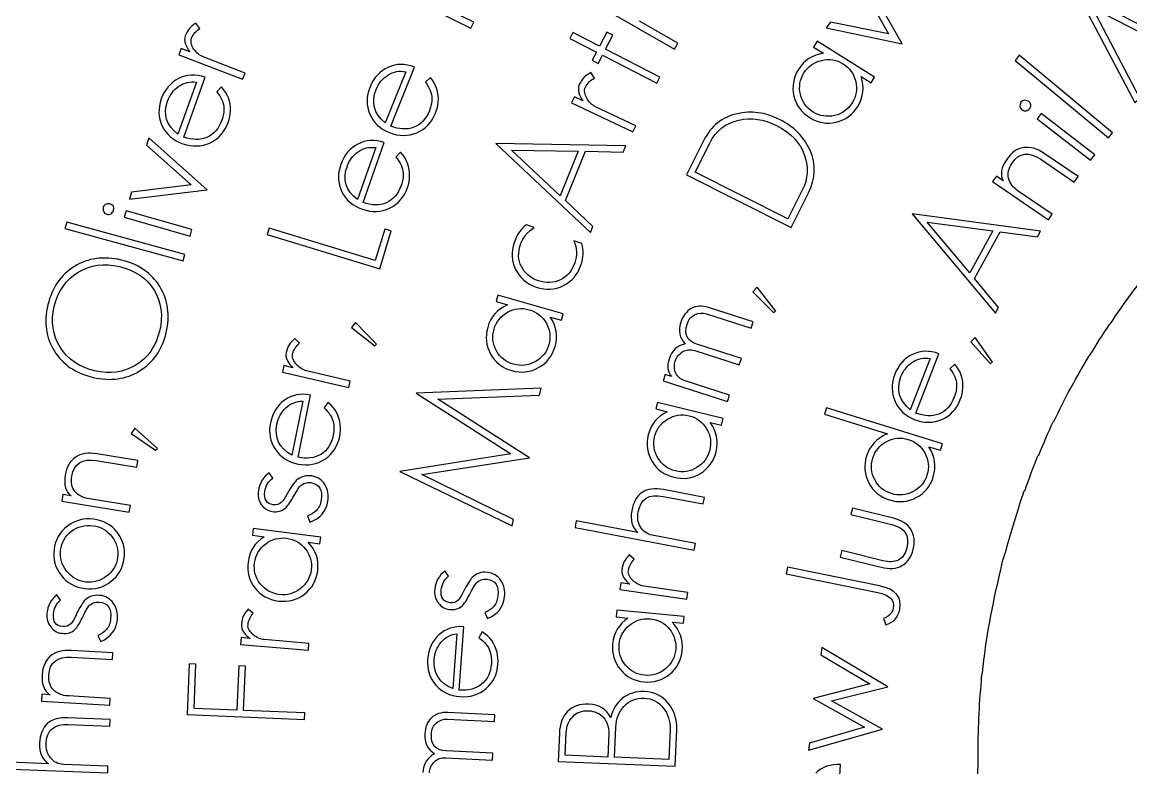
# Model space of a CAD drawing. Extents: x 17 to 567, y 64 to 412.
# Drawn here: x 261 to 353.6, y 249.4 to 311.6 of the extents above; entities that cross this region are included whole.
import ezdxf

# ---------------------------------------------------------------- set-up
doc = ezdxf.new("R2010")
doc.units = 0
doc.layers.add('Names', color=7, linetype='CONTINUOUS')

msp = doc.modelspace()

# ---------------------------------------------------------------- linework, layer by layer
at = {"layer": 'Names', "color": 7}
for points in [[(301.183266, 316.620162), (294.306442, 314.32633), (292.192823, 320.596622), (291.837844, 319.884965), (293.796043, 314.043091), (289.886051, 315.97187), (289.635269, 315.469107), (298.442182, 311.124671), (298.692937, 311.627415), (294.511617, 313.690081), (294.474194, 313.800313), (300.834411, 315.920768), (301.183266, 316.620162)], [(362.630551, 312.77852), (353.999179, 318.570913), (357.364566, 309.84926), (349.059218, 314.111941), (353.892979, 304.924492), (354.310357, 305.299655), (350.367007, 312.820823), (358.426427, 308.668003), (355.162556, 317.112885), (362.202589, 312.393837), (362.630551, 312.77852)], [(311.477067, 312.320623), (306.926714, 314.929256), (306.645818, 314.442809), (315.460719, 309.38938), (315.741671, 309.875797), (312.537122, 311.712902)], [(331.270017, 315.48204), (330.898782, 314.973371), (333.318443, 310.647514), (328.468934, 311.644272), (328.1137, 311.157535), (334.454698, 309.834745), (331.270017, 315.48204)], [(275.815425, 311.096743), (275.488129, 311.546122)], [(310.287077, 310.537172), (309.786669, 310.794785), (309.18102, 309.626812), (306.970994, 310.764474), (306.712451, 310.265865), (308.922448, 309.128233), (308.569162, 308.446978), (309.069599, 308.189365), (309.422856, 308.87062), (313.965138, 306.532393), (314.223682, 307.030982), (309.681428, 309.3692), (310.287077, 310.537172)], [(274.979929, 309.155962), (274.257894, 309.433535), (274.052721, 308.910391), (279.377668, 306.863291), (279.58284, 307.386435), (276.075778, 308.734692)], [(332.160993, 307.052274), (327.3552, 310.033017), (327.059177, 309.55575), (327.896926, 309.036139)], [(352.03861, 302.391766), (344.241402, 308.862862), (343.891531, 308.441292), (351.68871, 301.970196), (352.03861, 302.391766)], [(292.998624, 307.492644), (291.278395, 303.236148)], [(291.745952, 302.961245), (293.733079, 307.877807)], [(292.998624, 307.492644), (292.998624, 307.492644)], [(308.756812, 306.946586), (308.463837, 307.418178)], [(329.52563, 308.15477), (329.52563, 308.15477)], [(275.523136, 306.618911), (273.98146, 302.292805)], [(274.462644, 302.038056), (276.24348, 307.035116)], [(275.523136, 306.618911), (275.523136, 306.618911)], [(295.058705, 307.008567), (294.651571, 306.625436)], [(331.038623, 307.08753), (331.86497, 306.575007), (332.160993, 307.052274)], [(277.611575, 306.223218), (277.219667, 305.823039)], [(307.788564, 305.070351), (307.093056, 305.398636), (306.851868, 304.891468), (311.981314, 302.470296), (312.222501, 302.977464), (308.844132, 304.572082)], [(345.020815, 305.038018), (345.020674, 305.038118)], [(350.54794, 300.546032), (346.071585, 304.0019), (345.728375, 303.557336), (350.20473, 300.101488), (350.54794, 300.546032)], [(323.973924, 302.999737), (323.973896, 302.999737)], [(324.22592, 303.501149), (324.225948, 303.501149)], [(271.548025, 301.972138), (271.357923, 301.371224), (275.075148, 298.050825), (270.112631, 297.438429), (269.930513, 296.863432), (276.425595, 297.645711), (271.548025, 301.972138)], [(290.494268, 301.155444), (288.976364, 296.823452)], [(289.456368, 296.571064), (291.209758, 301.574382)], [(290.494268, 301.155444), (290.494268, 301.155444)], [(311.387575, 301.305127), (300.52439, 301.488384), (308.425398, 294.065146), (308.63286, 294.572454), (306.339946, 296.730677), (308.026054, 300.851824), (311.174836, 300.785656), (311.387575, 301.305127)], [(307.416002, 300.84822), (305.901175, 297.145761), (301.847984, 300.950755), (307.416002, 300.84822)], [(317.908884, 301.7876), (316.445223, 298.875757), (325.180424, 294.484904), (326.644085, 297.396777)], [(326.142717, 297.648814), (324.925041, 295.226431), (317.180383, 299.119385), (318.398003, 301.541768)], [(292.574811, 300.767718), (292.186191, 300.366028)], [(346.037069, 300.180999), (348.831352, 298.275184), (349.147779, 298.739167)], [(349.147779, 298.739167), (346.308313, 300.675824)], [(342.896303, 298.394956), (342.330814, 298.78064), (342.014612, 298.317016), (346.686547, 295.130533), (347.002749, 295.594157), (344.163255, 297.530834)], [(268.288358, 296.463504), (268.288378, 296.463554)], [(275.147419, 294.31416), (269.660029, 295.885454), (269.502337, 295.345973), (274.989719, 293.774649), (275.147419, 294.31416)], [(346.023523, 294.190664), (335.295155, 295.632936), (342.249196, 287.343514), (342.513666, 287.823293), (340.496031, 290.232863), (342.64442, 294.130352), (345.752618, 293.699182), (346.023523, 294.190664)], [(274.553855, 292.248131), (264.687612, 294.944173), (264.540413, 294.416104), (274.406654, 291.720062), (274.553855, 292.248131)], [(303.074832, 293.938607), (303.393941, 294.235289), (303.730124, 294.497487), (303.092358, 294.713377)], [(342.040238, 294.19767), (340.110092, 290.696136), (336.542352, 294.945493), (342.040238, 294.19767)], [(291.800816, 294.199112), (291.261151, 294.3632), (290.452274, 291.731263), (281.590417, 294.424863), (281.429305, 293.900968), (290.830818, 291.0433), (291.800816, 294.199112)], [(307.711884, 293.149311), (307.048323, 293.37411)], [(307.711856, 293.149201), (307.711884, 293.149311)], [(269.231993, 291.774327), (269.231993, 291.774327)], [(269.100986, 291.227839), (269.100986, 291.227839)], [(322.357806, 289.500856), (321.996026, 289.125182), (323.725484, 287.388159), (323.903707, 287.511165), (322.357806, 289.500856)], [(306.162851, 287.289749), (300.704617, 288.841032), (300.550128, 288.300951), (301.501584, 288.030545)], [(303.31585, 287.628535), (303.315934, 287.628695)], [(305.069804, 287.01641), (306.008363, 286.749677), (306.162851, 287.289749)], [(318.130146, 287.276355), (321.845884, 286.083377), (322.017672, 286.617813)], [(322.017672, 286.617813), (318.301934, 287.810791)], [(288.808132, 286.560234), (288.488459, 286.146792), (290.410307, 284.612125), (290.574645, 284.75407), (288.808132, 286.560234)], [(284.13202, 284.824072), (283.745178, 285.22352)], [(340.5724, 285.310518), (340.190356, 284.955456), (341.821036, 283.125377), (342.005864, 283.238353), (340.5724, 285.310518)], [(317.146488, 284.212377), (320.862226, 283.019419), (321.033846, 283.554155), (317.31808, 284.747143)], [(336.797735, 283.549661), (335.141457, 279.271643)], [(335.610426, 279.002598), (337.523102, 283.944133)], [(336.797735, 283.549661), (336.797735, 283.549661)], [(283.582731, 282.786501), (282.831907, 282.960859), (282.703665, 282.414351), (288.241063, 281.127888), (288.369304, 281.674376), (284.722344, 282.521651)], [(338.852962, 283.091803), (338.453053, 282.703506)], [(315.200171, 282.047286), (314.665812, 282.218912), (314.494192, 281.684567), (319.878625, 279.955862), (320.050245, 280.490207), (316.334479, 281.683165)], [(304.306901, 281.068668), (293.882262, 280.649069), (301.776186, 275.59575), (292.521979, 274.133828), (301.881455, 269.57125), (301.997392, 270.120481), (294.346545, 273.863642), (303.336367, 275.269057), (295.688738, 280.158919), (304.18817, 280.505543), (304.306901, 281.068668)], [(284.396914, 279.987144), (283.500181, 275.48721)], [(284.01216, 275.303031), (285.046787, 280.501048)], [(284.396914, 279.987144), (284.396914, 279.987144)], [(286.511548, 279.891156), (286.182957, 279.439605)], [(319.507221, 278.535822), (314.017237, 279.892457), (313.882588, 279.34725), (314.839576, 279.110769)], [(316.660474, 278.773555), (316.660474, 278.773555)], [(337.817206, 276.427299), (328.142882, 279.440405), (327.976032, 278.904598), (333.231349, 277.267797)], [(318.428596, 278.223874), (319.372601, 277.990605), (319.507221, 278.535822)], [(270.371847, 277.734934), (270.079817, 277.300851), (272.111292, 275.899621), (272.266478, 276.052297), (270.371847, 277.734934)], [(334.977401, 276.795115), (334.977486, 276.795275)], [(336.682814, 276.19276), (337.650328, 275.891422), (337.817206, 276.427299)], [(267.16195, 275.035038), (270.534311, 274.493095), (270.625203, 275.047341)], [(270.625203, 275.047341), (267.198255, 275.598073)], [(281.894159, 273.552424), (281.606986, 274.014976)], [(285.162018, 273.745862), (285.161934, 273.745792)], [(317.944839, 271.963052), (314.540956, 272.608841)], [(265.052996, 272.086157), (264.370529, 272.19593), (264.279736, 271.642004), (269.918253, 270.735839), (270.009044, 271.289794), (266.582116, 271.840527)], [(314.490354, 272.046787), (317.840078, 271.411268), (317.944839, 271.963052)], [(284.799814, 270.419216), (285.007981, 269.900016)], [(333.732773, 270.219542), (330.304225, 271.071141), (330.172314, 270.539849), (333.600862, 269.688259)], [(266.868348, 269.593753), (266.868348, 269.593753)], [(266.938221, 270.137208), (266.938221, 270.137208)], [(312.385089, 269.031649), (307.246161, 270.006595), (307.141654, 269.455222), (317.096761, 267.566544), (317.201296, 268.117918), (313.582276, 268.804508)], [(333.732773, 270.219482), (333.732773, 270.219542)], [(285.908722, 268.650319), (280.266357, 269.353458), (280.196084, 268.79618), (281.179631, 268.673625)], [(283.037901, 268.552422), (283.037901, 268.552422)], [(284.868225, 268.213973), (285.83842, 268.093021), (285.908722, 268.650319)], [(312.094541, 266.79013), (311.677389, 267.155253)], [(332.851534, 266.67134), (329.422958, 267.52294), (329.287632, 266.978274), (332.716209, 266.126682)], [(296.582479, 265.370841), (296.277256, 265.821411)], [(332.565022, 264.568912), (324.889594, 266.128545), (324.777777, 265.578153), (332.426169, 264.024048)], [(299.833566, 265.696195), (299.833651, 265.696195)], [(311.723222, 264.713311), (310.964411, 264.823764), (310.883639, 264.268416), (316.479851, 263.454326), (316.560652, 264.009691), (312.874914, 264.54584)], [(332.565107, 264.568912), (332.565022, 264.568912)], [(264.174077, 263.374513), (263.855604, 263.817326)], [(267.43697, 263.78077), (267.436829, 263.78077)], [(280.273704, 262.277956), (279.833194, 262.618344)], [(299.608212, 262.357644), (299.836812, 261.847285)], [(316.263076, 262.007158), (310.63311, 262.540242), (310.580165, 261.981109), (311.561536, 261.888216)], [(297.470632, 255.878863), (297.859252, 261.163796)], [(313.41235, 261.82298), (313.41235, 261.82298)], [(315.242025, 261.53973), (316.210103, 261.447938), (316.263076, 262.007158)], [(332.892174, 261.847564), (333.0921, 261.317864)], [(267.294495, 260.437686), (267.537469, 259.933161)], [(280.022086, 260.183195), (279.253894, 260.249365), (279.205241, 259.690232), (284.870539, 259.202552), (284.919194, 259.761657), (281.187937, 260.082874)], [(297.278496, 260.574776), (296.94203, 255.999584)], [(297.278496, 260.574776), (297.278496, 260.574776)], [(299.385115, 260.736492), (299.115, 260.2484)], [(327.743425, 259.43282), (327.663725, 258.807712), (331.758008, 256.381213), (327.019976, 255.16288), (331.313169, 252.780128), (326.725873, 251.445697), (326.649616, 250.847936), (332.824102, 252.61502), (328.568106, 254.965629), (333.274021, 256.146785), (327.743425, 259.43282)], [(268.546312, 258.974742), (265.080905, 259.183556)], [(265.101663, 258.61969), (268.511864, 258.4143), (268.546312, 258.974742)], [(279.618996, 257.871838), (279.055161, 257.895177), (278.900882, 254.201408), (275.323901, 254.349067), (275.478181, 258.042828), (274.914363, 258.066139), (274.737491, 253.824988), (284.559869, 253.419616), (284.583011, 253.966966), (279.465261, 254.1783), (279.618996, 257.871838)], [(312.923343, 255.742892), (312.923343, 255.742892)], [(263.301147, 255.47686), (262.611021, 255.518404), (262.576587, 254.958221), (268.278387, 254.614821), (268.312824, 255.174981), (264.847434, 255.383806)], [(312.901753, 255.195536), (312.901725, 255.195496)], [(296.50103, 253.441793), (300.413138, 253.247804), (300.441162, 253.808317)], [(300.441162, 253.808317), (296.529054, 254.002306)], [(308.255698, 254.145782), (308.255839, 254.145711)], [(268.312753, 253.427258), (264.815963, 253.568073)], [(264.8486, 253.004746), (268.289701, 252.866215), (268.312753, 253.427258)], [(315.0743, 252.601719), (314.974817, 250.084296), (310.44563, 250.26322), (310.545141, 252.780659)], [(305.839029, 252.281478), (305.745021, 249.900581), (315.51403, 249.514735), (315.634568, 252.566201)], [(309.962211, 252.24197), (309.884826, 250.285332), (306.327274, 250.425912), (306.401272, 252.300308)], [(296.340586, 250.227694), (300.252694, 250.033717), (300.280634, 250.594647), (296.368526, 250.788633)], [(340.805657, 250.24564), (340.805657, 250.316814)], [(263.190513, 249.713948), (257.911394, 249.926416), (257.888365, 249.365683), (268.115096, 248.954053), (268.138125, 249.514775), (264.420353, 249.664488)], [(329.014526, 244.363946), (329.314979, 249.654537)]]:
    msp.add_lwpolyline(points, dxfattribs=at)
for points in [[(274.940339, 311.095712), (274.813449, 310.948512), (274.698203, 310.743272), (274.594814, 310.479683)], [(275.488129, 311.546122), (275.249914, 311.392985), (275.067339, 311.242772), (274.940339, 311.095712)], [(275.400163, 310.757247), (275.520206, 310.887099), (275.658718, 311.000385), (275.815425, 311.096743)], [(274.594814, 310.479683), (274.51133, 310.266756), (274.516336, 310.039544), (274.60853, 309.798117)], [(275.094835, 309.846246), (275.054695, 310.008512), (275.063105, 310.162049), (275.119756, 310.306697)], [(275.119756, 310.306697), (275.186625, 310.477171), (275.279959, 310.627224), (275.400163, 310.757247)], [(274.60853, 309.798117), (274.701627, 309.556681), (274.825562, 309.342612), (274.979929, 309.155962)], [(275.300005, 309.385496), (275.203508, 309.530414), (275.13523, 309.683911), (275.094835, 309.846246)], [(275.657211, 308.991094), (275.515716, 309.109084), (275.396565, 309.240648), (275.300005, 309.385496)], [(276.075778, 308.734692), (275.938398, 308.787446), (275.798794, 308.872993), (275.657211, 308.991094)], [(327.896926, 309.036139), (326.974172, 308.89944), (326.274628, 308.446998), (325.798293, 307.679004)], [(326.263847, 307.390239), (326.605533, 307.941162), (327.096882, 308.29172), (327.737837, 308.441953)], [(327.737837, 308.441953), (328.378792, 308.592126), (328.97476, 308.496508), (329.52563, 308.15477)], [(291.528895, 307.859587), (290.837959, 307.545446), (290.33501, 306.998728), (290.02005, 306.219392)], [(291.520062, 307.212618), (291.98601, 307.5086), (292.478855, 307.601935), (292.998624, 307.492644)], [(293.733079, 307.877807), (292.957956, 308.187583), (292.223275, 308.181177), (291.528895, 307.859587)], [(308.463837, 307.418178), (308.216752, 307.282389), (308.024953, 307.145619), (307.888471, 307.007959)], [(325.798293, 307.679004), (325.365251, 306.980841), (325.24017, 306.242177), (325.422994, 305.462972)], [(329.52563, 308.15477), (330.084148, 307.808386), (330.438478, 307.314702), (330.588733, 306.673728)], [(274.032173, 306.921691), (273.352395, 306.57834), (272.871387, 306.010601), (272.589109, 305.218532)], [(276.24348, 307.035116), (275.452132, 307.311489), (274.715041, 307.27367), (274.032173, 306.921691)], [(274.051361, 306.275951), (274.506126, 306.591554), (274.996707, 306.70586), (275.523136, 306.618911)], [(290.531211, 306.014044), (290.739999, 306.530752), (291.069635, 306.93029), (291.520062, 307.212618)], [(294.651571, 306.625436), (295.003587, 306.150241), (295.182685, 305.699921), (295.188838, 305.274407)], [(295.719782, 304.973459), (295.775436, 305.74801), (295.555218, 306.426363), (295.058705, 307.008567)], [(307.888471, 307.007959), (307.752016, 306.870338), (307.623012, 306.673687), (307.501516, 306.418177)], [(308.01025, 306.208172), (308.088736, 306.373401), (308.192396, 306.516447), (308.320722, 306.637541)], [(308.320722, 306.637541), (308.449218, 306.758724), (308.594506, 306.86165), (308.756812, 306.946586)], [(325.965171, 305.610062), (325.817964, 306.238363), (325.917504, 306.831769), (326.263847, 307.390239)], [(330.588733, 306.673728), (330.736138, 306.045266), (330.636682, 305.45167), (330.29017, 304.89298)], [(330.755357, 304.604445), (331.236546, 305.380247), (331.330977, 306.207942), (331.038623, 307.08753)], [(273.110971, 305.036206), (273.298113, 305.561352), (273.611583, 305.974614), (274.051361, 306.275951)], [(277.219667, 305.823039), (277.593549, 305.36334), (277.792852, 304.921098), (277.817526, 304.496245)], [(278.363443, 304.218281), (278.386472, 304.994493), (278.135221, 305.662786), (277.611575, 306.223218)], [(290.02005, 306.219392), (289.70176, 305.431768), (289.69795, 304.675777), (290.008762, 303.951387)], [(291.278395, 303.236148), (290.342122, 304.003982), (290.093061, 304.929948), (290.531211, 306.014044)], [(307.501516, 306.418177), (307.403585, 306.211636), (307.391731, 305.984764), (307.466859, 305.737312)], [(307.466859, 305.737312), (307.541732, 305.489859), (307.648977, 305.267522), (307.788564, 305.070351)], [(307.952309, 305.750665), (307.924369, 305.915434), (307.943278, 306.067929), (308.01025, 306.208172)], [(308.12232, 305.276471), (308.03723, 305.427776), (307.980588, 305.585887), (307.952309, 305.750665)], [(327.028556, 304.12881), (326.469841, 304.475343), (326.115398, 304.969087), (325.965171, 305.610062)], [(272.589109, 305.218532), (272.303858, 304.418035), (272.332887, 303.662564), (272.676298, 302.952128)], [(273.98146, 302.292805), (273.008477, 303.019908), (272.718318, 303.934371), (273.110971, 305.036206)], [(295.188838, 305.274407), (295.19166, 304.938864), (295.12085, 304.593141), (294.97703, 304.237208)], [(295.488191, 304.03289), (295.621682, 304.363226), (295.698813, 304.676757), (295.719782, 304.973459)], [(308.447863, 304.857644), (308.316178, 304.985454), (308.207523, 305.125117), (308.12232, 305.276471)], [(308.844132, 304.572082), (308.711769, 304.634646), (308.579661, 304.729783), (308.447863, 304.857644)], [(325.422994, 305.462972), (325.602854, 304.696189), (326.041681, 304.096266), (326.739814, 303.663254)], [(330.29017, 304.89298), (329.948625, 304.342287), (329.457304, 303.99188), (328.816236, 303.841716)], [(344.386493, 304.956435), (344.24589, 304.684507), (344.273068, 304.473231), (344.468478, 304.322577)], [(345.020674, 305.038118), (344.737323, 305.164327), (344.525939, 305.137219), (344.386493, 304.956435)], [(345.102095, 304.404051), (345.286274, 304.642654), (345.259096, 304.85396), (345.020815, 305.038018)], [(277.817526, 304.496245), (277.833557, 304.161132), (277.778986, 303.812717), (277.650013, 303.450948)], [(278.171969, 303.268692), (278.29155, 303.604424), (278.355456, 303.920957), (278.363443, 304.218281)], [(290.008762, 303.951387), (290.314408, 303.238939), (290.86333, 302.724384), (291.655528, 302.407731)], [(294.97703, 304.237208), (294.696332, 303.542649), (294.262641, 303.081428), (293.676042, 302.853525)], [(293.92324, 302.400723), (294.648213, 302.70122), (295.169872, 303.245285), (295.488191, 304.03289)], [(320.669299, 303.986384), (319.41945, 303.695137), (318.499321, 302.962219), (317.908884, 301.7876)], [(324.225948, 303.501149), (323.026955, 304.103824), (321.841424, 304.265559), (320.669299, 303.986384)], [(320.833411, 303.459586), (321.858527, 303.690132), (322.905346, 303.536965), (323.973924, 302.999737)], [(328.816236, 303.841716), (328.175168, 303.691553), (327.579256, 303.787161), (327.028556, 304.12881)], [(328.956021, 303.287381), (329.722565, 303.467214), (330.322343, 303.906282), (330.755357, 304.604445)], [(344.468478, 304.322577), (344.582355, 304.2464), (344.696965, 304.215548), (344.812253, 304.230383)], [(344.812253, 304.230383), (344.944164, 304.26692), (345.040825, 304.32468), (345.102095, 304.404051)], [(272.676298, 302.952128), (273.013963, 302.253415), (273.587227, 301.762824), (274.396096, 301.480306)], [(277.650013, 303.450948), (277.398446, 302.745027), (276.983255, 302.265698), (276.404383, 302.012929)], [(276.672257, 301.571098), (277.386807, 301.902337), (277.886719, 302.468194), (278.171969, 303.268692)], [(293.676042, 302.853525), (293.104655, 302.639457), (292.461244, 302.675294), (291.745952, 302.961245)], [(318.398003, 301.541768), (318.918759, 302.577716), (319.730572, 303.216999), (320.833411, 303.459586)], [(323.973896, 302.999737), (325.172888, 302.397032), (325.952951, 301.560457), (326.314082, 300.489985)], [(326.768037, 300.93622), (326.280498, 302.039347), (325.433154, 302.894319), (324.22592, 303.501149)], [(326.739814, 303.663254), (327.438004, 303.230212), (328.176721, 303.104944), (328.956021, 303.287381)], [(276.404383, 302.012929), (275.840176, 301.774536), (275.192936, 301.782865), (274.462644, 302.038056)], [(291.209758, 301.574382), (290.420919, 301.847741), (289.68731, 301.807089), (289.008933, 301.452517)], [(291.655528, 302.407731), (292.438921, 302.094591), (293.194853, 302.092539), (293.92324, 302.400723)], [(274.396096, 301.480306), (275.19593, 301.200971), (275.954637, 301.231231), (276.672257, 301.571098)], [(289.008933, 301.452517), (288.333547, 301.106554), (287.85693, 300.536993), (287.578998, 299.743833)], [(289.030523, 300.806838), (289.481994, 301.124172), (289.9699, 301.240381), (290.494268, 301.155444)], [(326.644085, 297.396777), (327.238642, 298.579574), (327.27996, 299.759389), (326.768037, 300.93622)], [(344.600728, 301.16092), (344.057958, 301.078035), (343.588538, 300.746296), (343.192467, 300.165644)], [(346.308313, 300.675824), (345.712683, 301.082069), (345.143497, 301.243764), (344.600728, 301.16092)], [(288.09919, 299.563519), (288.283565, 300.089396), (288.593897, 300.503839), (289.030523, 300.806838)], [(292.186191, 300.366028), (292.56022, 299.90779), (292.760315, 299.46628), (292.786506, 299.041546)], [(293.331053, 298.765654), (293.349116, 299.541937), (293.098192, 300.209288), (292.574811, 300.767718)], [(326.314082, 300.489985), (326.650858, 299.493177), (326.593736, 298.54612), (326.142717, 297.648814)], [(343.192467, 300.165644), (342.724401, 299.479323), (342.62568, 298.88911), (342.896303, 298.394956)], [(343.645095, 299.856958), (344.251957, 300.746707), (345.049263, 300.854717), (346.037069, 300.180999)], [(287.578998, 299.743833), (287.29813, 298.942265), (287.329965, 298.186914), (287.674389, 297.47779)], [(288.976364, 296.823452), (288.004984, 297.54683), (287.712602, 298.460203), (288.09919, 299.563519)], [(343.350596, 298.599024), (343.248573, 299.000114), (343.345516, 299.419442), (343.645095, 299.856958)], [(292.786506, 299.041546), (292.80485, 298.706484), (292.750692, 298.357858), (292.623776, 297.995608)], [(293.143912, 297.815334), (293.261655, 298.151527), (293.323941, 298.468311), (293.331053, 298.765654)], [(344.163255, 297.530834), (343.718388, 297.834243), (343.447483, 298.190307), (343.350596, 298.599024)], [(287.674389, 297.47779), (288.013253, 296.780358), (288.585797, 296.291959), (289.392078, 296.012544)], [(292.623776, 297.995608), (292.376098, 297.288727), (291.964646, 296.807806), (291.389421, 296.552845)], [(291.657588, 296.112045), (292.367631, 296.445986), (292.863072, 297.013746), (293.143912, 297.815334)], [(268.288378, 296.463554), (267.975328, 296.477268), (267.786776, 296.374063), (267.722739, 296.154839)], [(268.599776, 295.903643), (268.684462, 296.193198), (268.581545, 296.379809), (268.288358, 296.463504)], [(291.389421, 296.552845), (290.828674, 296.31228), (290.18436, 296.318146), (289.456368, 296.571064)], [(267.722739, 296.154839), (267.691509, 295.850308), (267.795516, 295.663788), (268.034688, 295.595298)], [(268.034688, 295.595298), (268.170028, 295.566068), (268.289089, 295.579281), (268.391874, 295.635639)], [(268.391874, 295.635639), (268.502336, 295.718023), (268.571706, 295.807264), (268.599776, 295.903643)], [(289.392078, 296.012544), (290.189384, 295.736272), (290.944526, 295.769426), (291.657588, 296.112045)], [(303.092358, 294.713377), (302.641423, 294.412931), (302.299483, 293.921259), (302.066537, 293.238372)], [(302.587152, 293.062142), (302.687595, 293.356242), (302.850042, 293.6484), (303.074832, 293.938607)], [(302.066537, 293.238372), (301.795406, 292.44337), (301.834494, 291.692634), (302.183856, 290.986182)], [(302.659034, 291.230061), (302.384121, 291.785949), (302.360161, 292.396652), (302.587152, 293.062142)], [(307.048323, 293.37411), (307.305371, 292.76657), (307.327667, 292.151572), (307.115408, 291.529067)], [(307.636079, 291.352586), (307.842384, 291.957684), (307.867727, 292.556546), (307.711856, 293.149201)], [(269.231993, 291.774327), (267.778337, 292.115445), (266.479892, 291.937043), (265.336703, 291.239021)], [(272.456554, 289.568195), (271.760242, 290.697878), (270.685415, 291.433239), (269.231993, 291.774327)], [(265.336703, 291.239021), (264.200414, 290.529977), (263.461063, 289.460345), (263.11858, 288.030175)], [(263.656899, 287.903816), (263.963184, 289.182991), (264.626821, 290.134403), (265.647794, 290.75801)], [(265.647794, 290.75801), (266.657794, 291.374449), (267.808848, 291.531049), (269.100986, 291.227839)], [(269.100986, 291.227839), (270.401895, 290.922557), (271.363858, 290.270082), (271.986863, 289.270401)], [(302.183856, 290.986182), (302.533248, 290.279711), (303.107034, 289.791353), (303.905243, 289.521097)], [(304.082111, 290.039856), (303.414148, 290.266017), (302.939817, 290.662732), (302.659034, 291.230061)], [(307.115408, 291.529067), (306.891295, 290.872276), (306.49466, 290.404108), (305.925164, 290.124543)], [(306.16573, 289.637946), (306.874785, 289.986041), (307.36492, 290.557595), (307.636079, 291.352586)], [(351.85889, 286.473686), (353.00316, 288.165112), (354.201166, 289.822454), (355.496142, 291.394619)], [(305.925164, 290.124543), (305.355667, 289.844958), (304.741326, 289.816778), (304.082111, 290.039856)], [(271.986863, 289.270401), (272.598648, 288.263623), (272.751395, 287.120636), (272.445102, 285.84146)], [(272.997275, 285.711928), (273.341857, 287.151017), (273.161591, 288.436449), (272.456554, 289.568195)], [(303.905243, 289.521097), (304.703141, 289.250931), (305.456675, 289.289891), (306.16573, 289.637946)], [(263.11858, 288.030175), (262.774057, 286.591286), (262.954262, 285.306014), (263.659403, 284.174288)], [(301.501584, 288.030545), (300.648398, 287.646383), (300.097416, 287.019793), (299.84858, 286.150736)], [(318.301934, 287.810791), (317.75448, 287.98652), (317.271231, 287.959592), (316.852215, 287.729808)], [(264.148502, 284.495596), (263.518757, 285.506438), (263.354871, 286.642498), (263.656899, 287.903816)], [(300.377183, 286.000342), (300.55566, 286.623739), (300.933612, 287.09542), (301.511095, 287.415387)], [(301.511095, 287.415387), (302.088578, 287.735344), (302.690163, 287.806406), (303.31585, 287.628535)], [(303.315934, 287.628695), (303.950201, 287.448401), (304.427946, 287.070615), (304.749087, 286.495258)], [(316.852215, 287.729808), (316.441949, 287.49725), (316.150272, 287.111477), (315.977242, 286.572497)], [(316.498619, 286.405026), (316.629852, 286.813482), (316.851905, 287.087342), (317.165059, 287.226604)], [(317.165059, 287.226604), (317.478212, 287.365816), (317.799889, 287.382473), (318.130146, 287.276355)], [(299.84858, 286.150736), (299.622436, 285.360699), (299.704591, 284.615999), (300.095186, 283.916605)], [(304.749087, 286.495258), (305.064188, 285.931192), (305.131188, 285.333041), (304.95017, 284.700806)], [(305.47866, 284.550642), (305.730007, 285.428549), (305.593665, 286.250468), (305.069804, 287.01641)], [(315.977242, 286.572497), (315.751295, 285.868508), (315.870421, 285.269326), (316.33493, 284.774941)], [(317.31808, 284.747143), (316.501131, 285.009411), (316.227968, 285.562055), (316.498619, 286.405026)], [(350.147438, 283.835072), (350.670904, 284.69533), (351.225894, 285.569222), (351.787742, 286.402513)], [(351.787742, 286.402513), (351.805804, 286.429942), (351.84049, 286.446558), (351.85889, 286.473686)], [(272.445102, 285.84146), (272.140931, 284.571203), (271.478415, 283.624427), (270.457512, 283.001071)], [(270.782065, 282.516956), (271.914341, 283.208062), (272.652755, 284.273059), (272.997275, 285.711928)], [(283.745178, 285.22352), (283.532072, 285.038661), (283.373322, 284.864693), (283.268928, 284.701426)], [(300.578012, 284.206401), (300.263221, 284.770367), (300.196306, 285.368367), (300.377183, 286.000342)], [(267.017782, 282.527637), (265.73467, 282.828745), (264.778264, 283.484734), (264.148502, 284.495596)], [(283.268928, 284.701426), (283.164619, 284.53802), (283.079952, 284.318816), (283.015351, 284.043475)], [(283.558008, 283.945134), (283.599749, 284.123146), (283.670756, 284.284771), (283.770691, 284.430189)], [(283.770691, 284.430189), (283.87071, 284.575568), (283.991135, 284.706882), (284.13202, 284.824072)], [(304.95017, 284.700806), (304.771693, 284.077659), (304.393741, 283.606138), (303.816145, 283.286232)], [(304.103532, 282.791316), (304.794102, 283.174177), (305.252459, 283.760596), (305.47866, 284.550642)], [(316.33493, 284.774941), (315.663947, 284.626139), (315.216822, 284.204078), (314.993613, 283.508859)], [(316.156001, 284.127991), (316.451347, 284.301438), (316.78149, 284.329737), (317.146488, 284.212377)], [(337.523102, 283.944133), (336.748402, 284.244059), (336.01787, 284.228283), (335.331506, 283.896885)], [(263.659403, 284.174288), (264.357493, 283.053334), (265.433404, 282.322308), (266.887077, 281.981169)], [(283.015351, 284.043475), (282.963084, 283.820967), (282.999265, 283.596739), (283.126039, 283.370648)], [(283.126039, 283.370648), (283.252023, 283.144487), (283.404254, 282.949838), (283.582731, 282.786501)], [(283.598648, 283.485785), (283.53639, 283.640964), (283.522646, 283.79401), (283.558008, 283.945134)], [(283.865828, 283.058079), (283.750117, 283.188162), (283.661104, 283.330637), (283.598648, 283.485785)], [(300.095186, 283.916605), (300.479375, 283.228303), (301.06795, 282.771486), (301.860881, 282.546146)], [(302.011588, 283.072844), (301.377011, 283.253138), (300.899153, 283.631044), (300.578012, 284.206401)], [(314.993613, 283.508859), (314.806725, 282.926364), (314.87539, 282.439157), (315.200171, 282.047286)], [(315.56531, 282.333018), (315.417426, 282.648801), (315.400746, 282.984944), (315.515046, 283.341468)], [(315.515046, 283.341468), (315.626637, 283.688923), (315.840251, 283.9511), (316.156001, 284.127991)], [(335.331506, 283.896885), (334.6485, 283.573996), (334.155344, 283.020941), (333.852097, 282.237651)], [(335.331026, 283.250875), (335.79054, 283.552744), (336.279434, 283.652335), (336.797735, 283.549661)], [(348.578593, 281.125145), (349.06125, 282.012201), (349.553925, 282.90257), (350.076262, 283.763899)], [(350.076262, 283.763899), (350.092349, 283.791726), (350.130618, 283.807243), (350.147438, 283.835072)], [(266.887077, 281.981169), (268.340482, 281.640071), (269.638828, 281.818673), (270.782065, 282.516956)], [(270.457512, 283.001071), (269.447453, 282.384341), (268.30086, 282.22652), (267.017782, 282.527637)], [(284.273554, 282.717241), (284.117232, 282.81444), (283.981426, 282.928106), (283.865828, 283.058079)], [(284.722344, 282.521651), (284.579229, 282.554985), (284.429793, 282.620051), (284.273554, 282.717241)], [(301.860881, 282.546146), (302.653841, 282.320896), (303.401391, 282.402589), (304.103532, 282.791316)], [(303.816145, 283.286232), (303.238521, 282.966295), (302.637021, 282.895202), (302.011588, 283.072844)], [(334.362975, 282.039819), (334.56403, 282.559149), (334.886695, 282.962841), (335.331026, 283.250875)], [(338.453053, 282.703506), (338.809161, 282.232856), (338.993, 281.784818), (339.004571, 281.359444)], [(339.536363, 281.065274), (339.582026, 281.840465), (339.354273, 282.515965), (338.852962, 283.091803)], [(316.334479, 281.683165), (315.96076, 281.803208), (315.704361, 282.019769), (315.56531, 282.333018)], [(333.852097, 282.237651), (333.545632, 281.446053), (333.55153, 280.690061), (333.870441, 279.969676)], [(335.141457, 279.271643), (334.200641, 280.027515), (333.941138, 280.950247), (334.362975, 282.039819)], [(285.046787, 280.501048), (284.227383, 280.662623), (283.506616, 280.521569), (282.884428, 280.075644)], [(339.004571, 281.359444), (339.011627, 281.023972), (338.9457, 280.677358), (338.807157, 280.319623)], [(339.318205, 280.121831), (339.446672, 280.45384), (339.519514, 280.768321), (339.536363, 281.065274)], [(347.152383, 278.343896), (347.59296, 279.256598), (348.025833, 280.165746), (348.507417, 281.053973)], [(348.507417, 281.053973), (348.523504, 281.082502), (348.563071, 281.096917), (348.578593, 281.125145)], [(282.884428, 280.075644), (282.264076, 279.639549), (281.871787, 279.009556), (281.707607, 278.185645)], [(282.996245, 279.439314), (283.398863, 279.816049), (283.865772, 279.998665), (284.396914, 279.987144)], [(287.540644, 278.013268), (287.451151, 278.784666), (287.108053, 279.410625), (286.511548, 279.891156)], [(333.870441, 279.969676), (334.183482, 279.261172), (334.735932, 278.753644), (335.527763, 278.447081)], [(338.807157, 280.319623), (338.536873, 279.62155), (338.111564, 279.154854), (337.531117, 278.919513)], [(337.782888, 278.469904), (338.499958, 278.779591), (339.011712, 279.330233), (339.318205, 280.121831)], [(282.247989, 278.079156), (282.356842, 278.625423), (282.60627, 279.078796), (282.996245, 279.439314)], [(286.182957, 279.439605), (286.617466, 279.037574), (286.877421, 278.628066), (286.962822, 278.211091)], [(314.839576, 279.110769), (314.003746, 278.696576), (313.477458, 278.050837), (313.260627, 277.173501)], [(314.871072, 278.496452), (315.43467, 278.836699), (316.031146, 278.929063), (316.660474, 278.773555)], [(316.660474, 278.773555), (317.298493, 278.615853), (317.787584, 278.255275), (318.12786, 277.69167)], [(337.531117, 278.919513), (336.965629, 278.698137), (336.325379, 278.725756), (335.610426, 279.002598)], [(281.707607, 278.185645), (281.541697, 277.352994), (281.67888, 276.609415), (282.119358, 275.954887)], [(283.500181, 275.48721), (282.436993, 276.069063), (282.019587, 276.933056), (282.247989, 278.079156)], [(286.962822, 278.211091), (287.027874, 277.881864), (287.023076, 277.529114), (286.949275, 277.15283)], [(287.488404, 277.046321), (287.557972, 277.395558), (287.575385, 277.717867), (287.540644, 278.013268)], [(313.79239, 277.042067), (313.948064, 277.6714), (314.307502, 278.156204), (314.871072, 278.496452)], [(318.923472, 275.774163), (319.142562, 276.660427), (318.977518, 277.476981), (318.428596, 278.223874)], [(335.527763, 278.447081), (336.310788, 278.143912), (337.062516, 278.15149), (337.782888, 278.469904)], [(345.868808, 275.491324), (346.266036, 276.428541), (346.641674, 277.35873), (347.081207, 278.272723)], [(347.081207, 278.272723), (347.095036, 278.301753), (347.13847, 278.315167), (347.152383, 278.343896)], [(286.949275, 277.15283), (286.802745, 276.41854), (286.462809, 275.885326), (285.928816, 275.553207)], [(286.25498, 275.153849), (286.911316, 275.582827), (287.322486, 276.213671), (287.488404, 277.046321)], [(313.260627, 277.173501), (313.063692, 276.375927), (313.17184, 275.63461), (313.585775, 274.949531)], [(314.05624, 275.256384), (313.722681, 275.808858), (313.634769, 276.404096), (313.79239, 277.042067)], [(318.12786, 277.69167), (318.461644, 277.139136), (318.549669, 276.543738), (318.391963, 275.905487)], [(333.231349, 277.267797), (332.338116, 276.886268), (331.757133, 276.264083), (331.488401, 275.401232)], [(333.17465, 276.625321), (333.757552, 276.931364), (334.358488, 276.987982), (334.977401, 276.795115)], [(282.119358, 275.954887), (282.552535, 275.31116), (283.187874, 274.906757), (284.025396, 274.741689)], [(332.011302, 275.238265), (332.203919, 275.856937), (332.591777, 276.319289), (333.17465, 276.625321)], [(334.977486, 276.795275), (335.604951, 276.599925), (336.071718, 276.210698), (336.377732, 275.627833)], [(337.057633, 273.666601), (337.334493, 274.555508), (337.20961, 275.397558), (336.682814, 276.19276)], [(265.428287, 275.313763), (264.967178, 275.008681), (264.679743, 274.509251), (264.565979, 273.815473)], [(265.112184, 273.727793), (265.286544, 274.790869), (265.969761, 275.226623), (267.16195, 275.035038)], [(267.198255, 275.598073), (266.479412, 275.713551), (265.88943, 275.618593), (265.428287, 275.313763)], [(285.928816, 275.553207), (285.407269, 275.237394), (284.768375, 275.15401), (284.01216, 275.303031)], [(284.025396, 274.741689), (284.853606, 274.578512), (285.59681, 274.715862), (286.25498, 275.153849)], [(315.524021, 274.174409), (314.885719, 274.33211), (314.396487, 274.692779), (314.05624, 275.256384)], [(318.391963, 275.905487), (318.236544, 275.276404), (317.876936, 274.79178), (317.313197, 274.451552)], [(317.616896, 273.967168), (318.290871, 274.374263), (318.726368, 274.976588), (318.923472, 275.774163)], [(331.488401, 275.401232), (331.244025, 274.616581), (331.307892, 273.869989), (331.680086, 273.161445)], [(332.168105, 273.439619), (331.868103, 274.011003), (331.815863, 274.610535), (332.011302, 275.238265)], [(336.377732, 275.627833), (336.677988, 275.05636), (336.730396, 274.456898), (336.534958, 273.829457)], [(344.727869, 272.567439), (345.080421, 273.528029), (345.401392, 274.481563), (345.797632, 275.420151)], [(345.797632, 275.420151), (345.808921, 275.449381), (345.856504, 275.462394), (345.868808, 275.491324)], [(313.585775, 274.949531), (313.992768, 274.275302), (314.595087, 273.839658), (315.392647, 273.642576)], [(317.313197, 274.451552), (316.749458, 274.111355), (316.153038, 274.018971), (315.524021, 274.174409)], [(264.565979, 273.815473), (264.431551, 272.995436), (264.593807, 272.419007), (265.052996, 272.086157)], [(265.38128, 272.463603), (265.11618, 272.78366), (265.026467, 273.20504), (265.112184, 273.727793)], [(281.606986, 274.014976), (281.101399, 273.652707), (280.797821, 273.160695), (280.696247, 272.53898)], [(281.23999, 272.45112), (281.318073, 272.928477), (281.536033, 273.295592), (281.894159, 273.552424)], [(283.857559, 273.360018), (283.768969, 273.272429), (283.66085, 273.137281), (283.533342, 272.954334)], [(285.161934, 273.745792), (284.654526, 273.827775), (284.219735, 273.699244), (283.857559, 273.360018)], [(284.169443, 272.879578), (284.453584, 273.138762), (284.754235, 273.242738), (285.071368, 273.191506)], [(285.071368, 273.191506), (285.796369, 273.074426), (286.089711, 272.592344), (285.951309, 271.7454)], [(286.258367, 273.027689), (286.016841, 273.427407), (285.651392, 273.666791), (285.162018, 273.745862)], [(315.392647, 273.642576), (316.190178, 273.445395), (316.931604, 273.553786), (317.616896, 273.967168)], [(331.680086, 273.161445), (332.046213, 272.464154), (332.621438, 271.993343), (333.405847, 271.749053)], [(333.568717, 272.272037), (332.940999, 272.467617), (332.474147, 272.856734), (332.168105, 273.439619)], [(336.534958, 273.829457), (336.342115, 273.210515), (335.954285, 272.748053), (335.371271, 272.442061)], [(335.645647, 271.940759), (336.342567, 272.306663), (336.813257, 272.88195), (337.057633, 273.666601)], [(266.582116, 271.840527), (266.045168, 271.926815), (265.644921, 272.134517), (265.38128, 272.463603)], [(280.696247, 272.53898), (280.62257, 272.08828), (280.703246, 271.700694), (280.938814, 271.376193)], [(281.937042, 271.339385), (281.366338, 271.431579), (281.133993, 271.802187), (281.23999, 272.45112)], [(283.103574, 272.246912), (282.928342, 271.914512), (282.764202, 271.67744), (282.611068, 271.535646)], [(283.533342, 272.954334), (283.405749, 272.771537), (283.262578, 272.535626), (283.103574, 272.246912)], [(283.585073, 271.947356), (283.71515, 272.176099), (283.827954, 272.368296), (283.923204, 272.523964)], [(283.923204, 272.523964), (284.018369, 272.679614), (284.100496, 272.798144), (284.169443, 272.879578)], [(286.508416, 271.655418), (286.590796, 272.160003), (286.508416, 272.61742), (286.258367, 273.027689)], [(314.540956, 272.608841), (313.043231, 272.892991), (312.155727, 272.30415), (311.878359, 270.842308)], [(312.416529, 270.740173), (312.623962, 271.83416), (313.31535, 272.269715), (314.490354, 272.046787)], [(335.371271, 272.442061), (334.788256, 272.136068), (334.187405, 272.079421), (333.568717, 272.272037)], [(343.729564, 269.572231), (344.036142, 270.555074), (344.3051, 271.534194), (344.656692, 272.496266)], [(344.656692, 272.496266), (344.667981, 272.525496), (344.717342, 272.538509), (344.727869, 272.567439)], [(280.938814, 271.376193), (281.163384, 271.043843), (281.466061, 270.846912), (281.846548, 270.78546)], [(282.611068, 271.535646), (282.415488, 271.3638), (282.190862, 271.298303), (281.937042, 271.339385)], [(282.936668, 271.053423), (283.132248, 271.225048), (283.348317, 271.523033), (283.585073, 271.947356)], [(285.007981, 269.900016), (285.866925, 270.205187), (286.367079, 270.790314), (286.508416, 271.655418)], [(285.951309, 271.7454), (285.888063, 271.357964), (285.751863, 271.065546), (285.542821, 270.868184)], [(333.405847, 271.749053), (334.190227, 271.504754), (334.936818, 271.568759), (335.645647, 271.940759)], [(281.846548, 270.78546), (282.290605, 270.713786), (282.653994, 270.80368), (282.936668, 271.053423)], [(285.542821, 270.868184), (285.353393, 270.676709), (285.1058, 270.526996), (284.799814, 270.419216)], [(311.878359, 270.842308), (311.732083, 270.071), (311.901219, 269.467454), (312.385089, 269.031649)], [(312.600707, 269.506664), (312.392794, 269.880416), (312.331495, 270.291565), (312.416529, 270.740173)], [(264.74424, 269.558127), (264.104766, 269.068236), (263.733167, 268.420255), (263.629442, 267.614132)], [(266.938221, 270.137208), (266.115038, 270.241044), (265.383701, 270.047917), (264.74424, 269.558127)], [(265.093137, 269.127617), (265.608884, 269.52257), (266.200656, 269.677959), (266.868348, 269.593753)], [(266.868348, 269.593753), (267.526852, 269.510668), (268.059645, 269.20886), (268.466669, 268.688258)], [(268.903427, 269.047265), (268.416518, 269.670041), (267.761418, 270.033362), (266.938221, 270.137208)], [(313.582276, 268.804508), (313.133938, 268.889595), (312.806757, 269.123623), (312.600707, 269.506664)], [(333.600862, 269.688259), (334.690466, 269.417613), (335.108691, 268.772784), (334.855594, 267.753775)], [(335.182069, 269.295428), (334.889066, 269.744237), (334.406014, 270.052241), (333.732773, 270.219482)], [(343.087678, 267.361374), (343.289213, 268.099117), (343.502798, 268.845269), (343.729564, 269.572231)], [(264.178404, 267.544911), (264.263488, 268.206217), (264.568401, 268.733784), (265.093137, 269.127617)], [(268.466669, 268.688258), (268.865926, 268.177888), (269.023609, 267.596603), (268.939673, 266.94445)], [(269.488161, 266.875249), (269.593139, 267.69047), (269.398273, 268.414489), (268.903427, 269.047265)], [(281.179631, 268.673625), (280.393829, 268.164242), (279.944446, 267.461224), (279.831481, 266.564508)], [(281.283675, 268.067293), (281.806359, 268.471306), (282.391076, 268.633022), (283.037901, 268.552422)], [(283.037901, 268.552422), (283.69356, 268.470736), (284.224561, 268.169971), (284.63082, 267.650189)], [(335.387244, 267.621639), (335.550171, 268.277289), (335.481732, 268.835228), (335.182069, 269.295428)], [(263.629442, 267.614132), (263.524464, 266.79919), (263.724839, 266.079165), (264.230135, 265.454026)], [(280.378131, 266.496411), (280.459112, 267.139637), (280.761011, 267.663261), (281.283675, 268.067293)], [(284.63082, 267.650189), (285.029346, 267.14065), (285.187475, 266.559676), (285.105292, 265.907339)], [(285.65142, 265.839259), (285.765522, 266.745077), (285.504692, 267.536645), (284.868225, 268.213973)], [(334.855594, 267.753775), (334.725744, 267.231131), (334.489496, 266.885386), (334.146708, 266.716485)], [(334.442844, 266.262011), (334.911813, 266.521706), (335.226575, 266.974921), (335.387244, 267.621639)], [(264.680474, 265.811765), (264.26423, 266.333534), (264.096878, 266.911246), (264.178404, 267.544911)], [(268.939673, 266.94445), (268.856787, 266.301655), (268.552589, 265.778779), (268.026591, 265.375847)], [(268.38761, 264.929702), (269.016432, 265.411763), (269.383296, 266.060284), (269.488161, 266.875249)], [(311.677389, 267.155253), (311.481809, 266.953049), (311.339315, 266.766297), (311.249794, 266.59479)], [(311.769929, 266.36715), (311.856628, 266.520518), (311.964832, 266.66146), (312.094541, 266.79013)], [(334.146708, 266.716485), (333.805869, 266.556504), (333.374153, 266.541436), (332.851534, 266.67134)], [(342.802436, 266.50556), (342.877507, 266.796156), (343.00874, 267.072389), (343.087678, 267.361374)], [(266.2636, 264.894255), (265.623238, 264.975038), (265.095538, 265.28086), (264.680474, 265.811765)], [(279.831481, 266.564508), (279.728557, 265.749318), (279.924377, 265.025852), (280.418503, 264.394055)], [(280.852234, 264.75399), (280.453987, 265.263511), (280.295945, 265.844325), (280.378131, 266.496411)], [(285.105292, 265.907339), (285.024322, 265.264364), (284.722401, 264.740881), (284.199556, 264.336888)], [(284.559897, 263.891451), (285.18485, 264.374813), (285.548747, 265.024068), (285.65142, 265.839259)], [(296.277256, 265.821411), (295.78777, 265.439011), (295.505068, 264.935137), (295.429122, 264.30982)], [(299.833651, 265.696195), (299.324296, 265.757556), (298.895911, 265.611508), (298.548496, 265.258036)], [(311.05444, 265.91781), (311.021617, 265.691648), (311.0773, 265.471396), (311.221035, 265.256755)], [(311.249794, 266.59479), (311.160301, 266.423174), (311.09508, 266.197628), (311.05444, 265.91781)], [(311.679562, 265.411605), (311.604462, 265.560855), (311.57799, 265.712301), (311.60037, 265.865867)], [(311.60037, 265.865867), (311.626617, 266.046622), (311.683146, 266.213813), (311.769929, 266.36715)], [(332.716209, 266.126682), (333.39834, 265.957341), (333.973876, 266.002304), (334.442844, 266.262011)], [(342.659801, 265.721211), (342.717346, 265.955568), (342.742379, 266.20104), (342.802436, 266.434387)], [(342.802436, 266.434387), (342.809491, 266.457218), (342.79538, 266.483437), (342.802436, 266.50556)], [(264.230135, 265.454026), (264.724859, 264.821252), (265.379369, 264.453525), (266.19362, 264.35083)], [(266.19362, 264.35083), (267.01684, 264.246995), (267.748148, 264.439823), (268.38761, 264.929702)], [(268.026591, 265.375847), (267.500574, 264.972904), (266.912894, 264.812371), (266.2636, 264.894255)], [(295.974996, 264.24402), (296.033472, 264.724142), (296.235826, 265.099744), (296.582479, 265.370841)], [(298.241664, 264.83958), (298.12186, 264.651758), (297.988736, 264.41028), (297.841924, 264.115381)], [(298.548496, 265.258036), (298.463801, 265.166946), (298.361354, 265.027472), (298.241664, 264.83958)], [(298.879147, 264.79051), (299.151943, 265.060975), (299.447543, 265.176993), (299.765946, 265.138634)], [(299.765946, 265.138634), (300.493797, 265.050747), (300.805991, 264.581095), (300.702528, 263.729275)], [(300.956274, 265.022906), (300.699142, 265.412514), (300.324859, 265.636942), (299.833566, 265.696195)], [(301.261639, 263.661869), (301.323276, 264.169375), (301.221507, 264.623048), (300.956274, 265.022906)], [(311.221035, 265.256755), (311.365025, 265.042007), (311.532439, 264.860961), (311.723222, 264.713311)], [(311.980608, 265.008021), (311.855076, 265.127842), (311.754661, 265.262301), (311.679562, 265.411605)], [(312.413594, 264.702852), (312.250638, 264.786635), (312.106225, 264.88817), (311.980608, 265.008021)], [(341.162104, 257.305708), (341.472153, 260.169211), (341.988535, 262.982312), (342.659801, 265.721211)], [(280.418503, 264.394055), (280.904507, 263.772232), (281.557355, 263.410251), (282.377049, 263.308126)], [(282.445601, 263.85172), (281.789612, 263.933404), (281.258498, 264.234233), (280.852234, 264.75399)], [(282.377049, 263.308126), (283.196736, 263.205883), (283.924361, 263.40032), (284.559897, 263.891451)], [(284.199556, 264.336888), (283.676767, 263.932876), (283.092116, 263.771157), (282.445601, 263.85172)], [(295.429122, 264.30982), (295.374173, 263.856535), (295.470665, 263.472532), (295.718484, 263.157823)], [(296.715519, 263.161388), (296.142579, 263.230558), (295.895748, 263.591325), (295.974996, 264.24402)], [(297.841924, 264.115381), (297.680578, 263.776175), (297.526682, 263.532645), (297.379757, 263.384806)], [(298.334317, 263.835444), (298.454854, 264.069254), (298.559361, 264.265845), (298.648064, 264.425227)], [(298.648064, 264.425227), (298.736653, 264.584519), (298.813728, 264.706343), (298.879147, 264.79051)], [(312.874914, 264.54584), (312.730444, 264.566358), (312.57669, 264.619317), (312.413594, 264.702852)], [(332.426169, 264.024048), (333.419365, 263.822301), (333.847835, 263.385927), (333.71155, 262.715152)], [(334.26431, 262.616899), (334.473352, 263.645591), (333.906961, 264.296265), (332.565107, 264.568912)], [(263.855604, 263.817326), (263.372812, 263.422852), (263.101122, 262.912104), (263.040501, 262.285102)], [(263.591373, 262.232927), (263.63792, 262.714348), (263.83214, 263.094859), (264.174077, 263.374513)], [(266.15491, 263.310709), (266.071827, 263.217612), (265.972564, 263.07555), (265.856796, 262.884745)], [(267.436829, 263.78077), (266.922792, 263.829416), (266.495507, 263.67282), (266.15491, 263.310709)], [(266.49954, 262.851581), (266.767175, 263.128752), (267.061645, 263.252119), (267.382924, 263.221699)], [(267.382924, 263.221699), (268.117424, 263.152128), (268.443388, 262.690277), (268.360833, 261.836154)], [(268.583548, 263.13566), (268.314986, 263.518771), (267.932795, 263.733802), (267.43697, 263.78077)], [(268.925147, 261.782679), (268.9742, 262.291559), (268.860281, 262.742559), (268.583548, 263.13566)], [(295.718484, 263.157823), (295.956115, 262.834803), (296.265939, 262.650264), (296.64787, 262.604239)], [(297.379757, 263.384806), (297.191712, 263.205203), (296.970365, 263.130665), (296.715519, 263.161388)], [(297.724153, 262.916027), (297.912197, 263.09541), (298.115538, 263.401883), (298.334317, 263.835444)], [(299.836812, 261.847285), (300.681023, 262.186922), (301.155947, 262.791787), (301.261639, 263.661869)], [(300.702528, 263.729275), (300.655059, 263.339597), (300.531361, 263.041915), (300.330898, 262.836242)], [(263.040501, 262.285102), (262.996657, 261.830577), (263.103464, 261.449098), (263.360716, 261.140665)], [(264.363753, 261.169071), (263.785593, 261.223828), (263.52811, 261.578451), (263.591373, 262.232927)], [(265.472912, 262.150815), (265.319318, 261.807714), (265.170494, 261.56042), (265.026377, 261.408977)], [(265.856796, 262.884745), (265.741088, 262.693949), (265.613168, 262.449302), (265.472912, 262.150815)], [(265.975417, 261.883251), (266.090677, 262.120005), (266.190857, 262.319146), (266.276125, 262.480682)], [(266.276125, 262.480682), (266.361209, 262.642254), (266.435645, 262.765842), (266.49954, 262.851581)], [(279.436689, 262.034017), (279.356809, 261.857606), (279.304784, 261.62854), (279.280129, 261.346834)], [(279.833194, 262.618344), (279.648796, 262.405185), (279.516611, 262.210426), (279.436689, 262.034017)], [(279.972564, 261.836834), (280.050646, 261.994994), (280.15103, 262.141987), (280.273704, 262.277956)], [(296.64787, 262.604239), (297.093696, 262.550382), (297.452429, 262.654488), (297.724153, 262.916027)], [(300.330898, 262.836242), (300.149909, 262.637239), (299.908948, 262.477687), (299.608212, 262.357644)], [(333.71155, 262.715152), (333.622537, 262.276703), (333.349346, 261.98751), (332.892174, 261.847564)], [(333.0921, 261.317864), (333.737232, 261.512764), (334.127997, 261.945857), (334.26431, 262.616899)], [(263.360716, 261.140665), (263.607971, 260.82367), (263.924322, 260.646909), (264.309756, 260.610392)], [(265.026377, 261.408977), (264.841747, 261.224578), (264.620934, 261.144698), (264.363753, 261.169071)], [(265.384754, 260.948938), (265.569373, 261.132876), (265.766211, 261.444396), (265.975417, 261.883251)], [(267.537469, 259.933161), (268.378268, 260.293719), (268.840822, 260.910251), (268.925147, 261.782679)], [(268.360833, 261.836154), (268.322992, 261.445395), (268.205873, 261.144718), (268.009474, 260.934141)], [(279.280129, 261.346834), (279.259611, 261.119301), (279.328979, 260.902492), (279.48621, 260.696569)], [(279.937422, 260.877645), (279.853235, 261.022332), (279.817836, 261.171944), (279.831532, 261.326562)], [(279.831532, 261.326562), (279.847562, 261.508689), (279.894295, 261.678702), (279.972564, 261.836834)], [(297.859252, 261.163796), (297.027685, 261.224559), (296.330991, 260.996057), (295.769256, 260.478809)], [(311.561536, 261.888216), (310.795868, 261.355442), (310.370389, 260.639213), (310.285215, 259.739514)], [(310.830637, 259.687901), (310.891795, 260.33327), (311.175964, 260.865753), (311.683287, 261.285301)], [(311.683287, 261.285301), (312.19061, 261.704881), (312.766964, 261.884101), (313.41235, 261.82298)], [(313.41235, 261.82298), (314.066597, 261.761117), (314.603525, 261.476386), (315.023077, 260.969088)], [(316.092388, 259.189643), (316.178466, 260.098498), (315.894974, 260.881848), (315.242025, 261.53973)], [(264.309756, 260.610392), (264.759638, 260.567749), (265.117981, 260.680666), (265.384754, 260.948938)], [(268.009474, 260.934141), (267.832372, 260.730577), (267.594049, 260.565186), (267.294495, 260.437686)], [(279.48621, 260.696569), (279.643459, 260.490719), (279.821942, 260.319534), (280.022086, 260.183195)], [(280.263222, 260.492251), (280.130177, 260.604536), (280.021566, 260.732976), (279.937422, 260.877645)], [(280.715714, 260.212724), (280.547064, 260.286901), (280.396298, 260.380017), (280.263222, 260.492251)], [(281.187937, 260.082874), (281.04165, 260.094276), (280.884297, 260.13883), (280.715714, 260.212724)], [(295.769256, 260.478809), (295.208198, 259.970589), (294.896822, 259.297641), (294.835241, 258.459955)], [(295.958062, 259.860816), (296.310699, 260.283678), (296.750881, 260.521662), (297.278496, 260.574776)], [(299.115, 260.2484), (299.59475, 259.90219), (299.902457, 259.527348), (300.038206, 259.123855)], [(300.634964, 258.997766), (300.451464, 259.752485), (300.03496, 260.332059), (299.385115, 260.736492)], [(315.023077, 260.969088), (315.434613, 260.471731), (315.609422, 259.895803), (315.547417, 259.241273)], [(295.383599, 258.419927), (295.424437, 258.975312), (295.615924, 259.455612), (295.958062, 259.860816)], [(310.285215, 259.739514), (310.207829, 258.921628), (310.424209, 258.204335), (310.934382, 257.587696)], [(311.354639, 257.960568), (310.943357, 258.457852), (310.768718, 259.033642), (310.830637, 259.687901)], [(263.348526, 258.725439), (262.920548, 258.376242), (262.684988, 257.850886), (262.641876, 257.149301)], [(263.194278, 257.116106), (263.260445, 258.191102), (263.896134, 258.692314), (265.101663, 258.61969)], [(265.080905, 259.183556), (264.35398, 259.227399), (263.776522, 259.074703), (263.348526, 258.725439)], [(294.835241, 258.459955), (294.772983, 257.613381), (295.000228, 256.892036), (295.516752, 256.295946)], [(296.94203, 255.999584), (295.817403, 256.447871), (295.297916, 257.254666), (295.383599, 258.419927)], [(300.038206, 259.123855), (300.143192, 258.80502), (300.181518, 258.454311), (300.153465, 258.07173)], [(300.701823, 258.031697), (300.727787, 258.386783), (300.706903, 258.708802), (300.634964, 258.997766)], [(315.547417, 259.241273), (315.48626, 258.596175), (315.20209, 258.063862), (314.694655, 257.644302)], [(315.066285, 257.209911), (315.672922, 257.711843), (316.014947, 258.371755), (316.092388, 259.189643)], [(300.153465, 258.07173), (300.098488, 257.325168), (299.826962, 256.754624), (299.338746, 256.3601)], [(299.712013, 256.003521), (300.309619, 256.509063), (300.639565, 257.185106), (300.701823, 258.031697)], [(310.934382, 257.587696), (311.436314, 256.980797), (312.096206, 256.638606), (312.914086, 256.561178)], [(312.965761, 257.106603), (312.311232, 257.16867), (311.774191, 257.453217), (311.354639, 257.960568)], [(314.694655, 257.644302), (314.187163, 257.224747), (313.610865, 257.045533), (312.965761, 257.106603)], [(262.641876, 257.149301), (262.591022, 256.320101), (262.810523, 255.762633), (263.301147, 255.47686)], [(263.589683, 255.884897), (263.293569, 256.177085), (263.161774, 256.587487), (263.194278, 257.116106)], [(312.914086, 256.561178), (313.731995, 256.483798), (314.449404, 256.69993), (315.066285, 257.209911)], [(340.805657, 250.316814), (340.808479, 252.451193), (340.886655, 254.582927), (341.090927, 256.664102)], [(341.090927, 256.664102), (341.097983, 256.734877), (341.083872, 256.807428), (341.090927, 256.877944)], [(341.090927, 256.877944), (341.09375, 256.901877), (341.088105, 256.925391), (341.090927, 256.949112)], [(341.090927, 256.949112), (341.102216, 257.070758), (341.149093, 257.184152), (341.162104, 257.305708)], [(264.847434, 255.383806), (264.304481, 255.416442), (263.885254, 255.58349), (263.589683, 255.884897)], [(295.516752, 256.295946), (296.024836, 255.709688), (296.703863, 255.385528), (297.553832, 255.323495)], [(299.338746, 256.3601), (298.860746, 255.983246), (298.238079, 255.822854), (297.470632, 255.878863)], [(297.553832, 255.323495), (298.394346, 255.262132), (299.11373, 255.488725), (299.712013, 256.003521)], [(312.923343, 255.742892), (312.221033, 255.770719), (311.620013, 255.588846), (311.120254, 255.197266)], [(314.926698, 254.772993), (314.43041, 255.386439), (313.762616, 255.709728), (312.923343, 255.742892)], [(308.277994, 254.706484), (307.530048, 254.735917), (306.936902, 254.521866), (306.498667, 254.064149)], [(310.124546, 253.578411), (309.750912, 254.296587), (309.135385, 254.67262), (308.277994, 254.706484)], [(311.120254, 255.197266), (310.620156, 254.796869), (310.288263, 254.257248), (310.124546, 253.578411)], [(311.216435, 254.508491), (311.65577, 254.993538), (312.217534, 255.22255), (312.901753, 255.195536)], [(312.901725, 255.195496), (313.576772, 255.16877), (314.114321, 254.900842), (314.514371, 254.391572)], [(315.634568, 252.566201), (315.668293, 253.423564), (315.432581, 254.159156), (314.926698, 254.772993)], [(296.529054, 254.002306), (295.952644, 254.030836), (295.491041, 253.880199), (295.14419, 253.550045)], [(306.498667, 254.064149), (306.088824, 253.632837), (305.868945, 253.03863), (305.839029, 252.281478)], [(306.948022, 253.649155), (307.272549, 254.001843), (307.708441, 254.167394), (308.255698, 254.145782)], [(308.255839, 254.145711), (308.785034, 254.125194), (309.206928, 253.934618), (309.521578, 253.574849)], [(310.545141, 252.780659), (310.573081, 253.483245), (310.796658, 254.059193), (311.216435, 254.508491)], [(314.514371, 254.391572), (314.91507, 253.891734), (315.101704, 253.295125), (315.0743, 252.601719)], [(264.815963, 253.568073), (263.277412, 253.629936), (262.477606, 252.91763), (262.416533, 251.430928)], [(262.96946, 251.408726), (263.015106, 252.521314), (263.641538, 253.053308), (264.8486, 253.004746)], [(295.14419, 253.550045), (294.806596, 253.219517), (294.623659, 252.771549), (294.595437, 252.206193)], [(295.144557, 252.178955), (295.165159, 252.607453), (295.310475, 252.92935), (295.578107, 253.14468)], [(295.578107, 253.14468), (295.84571, 253.359878), (296.15336, 253.45902), (296.50103, 253.441793)], [(306.401272, 252.300308), (306.421875, 252.838667), (306.604839, 253.288278), (306.948022, 253.649155)], [(309.521578, 253.574849), (309.836227, 253.215163), (309.983096, 252.770869), (309.962211, 252.24197)], [(294.595437, 252.206193), (294.558494, 251.46773), (294.829343, 250.91959), (295.407786, 250.561791)], [(296.368526, 250.788633), (295.508398, 250.831279), (295.100417, 251.2947), (295.144557, 252.178955)], [(262.416533, 251.430928), (262.384402, 250.646531), (262.642246, 250.074204), (263.190513, 249.713948)], [(263.335725, 250.215448), (263.072826, 250.554736), (262.950751, 250.952502), (262.96946, 251.408726)], [(264.420353, 249.664488), (263.959792, 249.68272), (263.598273, 249.866692), (263.335725, 250.215448)], [(295.407786, 250.561791), (294.795674, 250.24487), (294.471372, 249.721776), (294.434966, 248.9925)], [(295.402028, 249.890548), (295.643469, 250.134357), (295.956341, 250.246752), (296.340586, 250.227694)], [(340.734481, 247.46425), (340.750567, 248.398546), (340.80546, 249.307553), (340.805657, 250.24564)], [(294.984142, 248.965294), (295.002486, 249.329775), (295.141622, 249.63821), (295.402028, 249.890548)], [(329.314979, 249.654537), (328.485556, 249.701586), (327.795269, 249.46192), (327.244117, 248.935494)]]:
    msp.add_open_spline(points, degree=3, dxfattribs=at)

doc.saveas('drawing.dxf')
